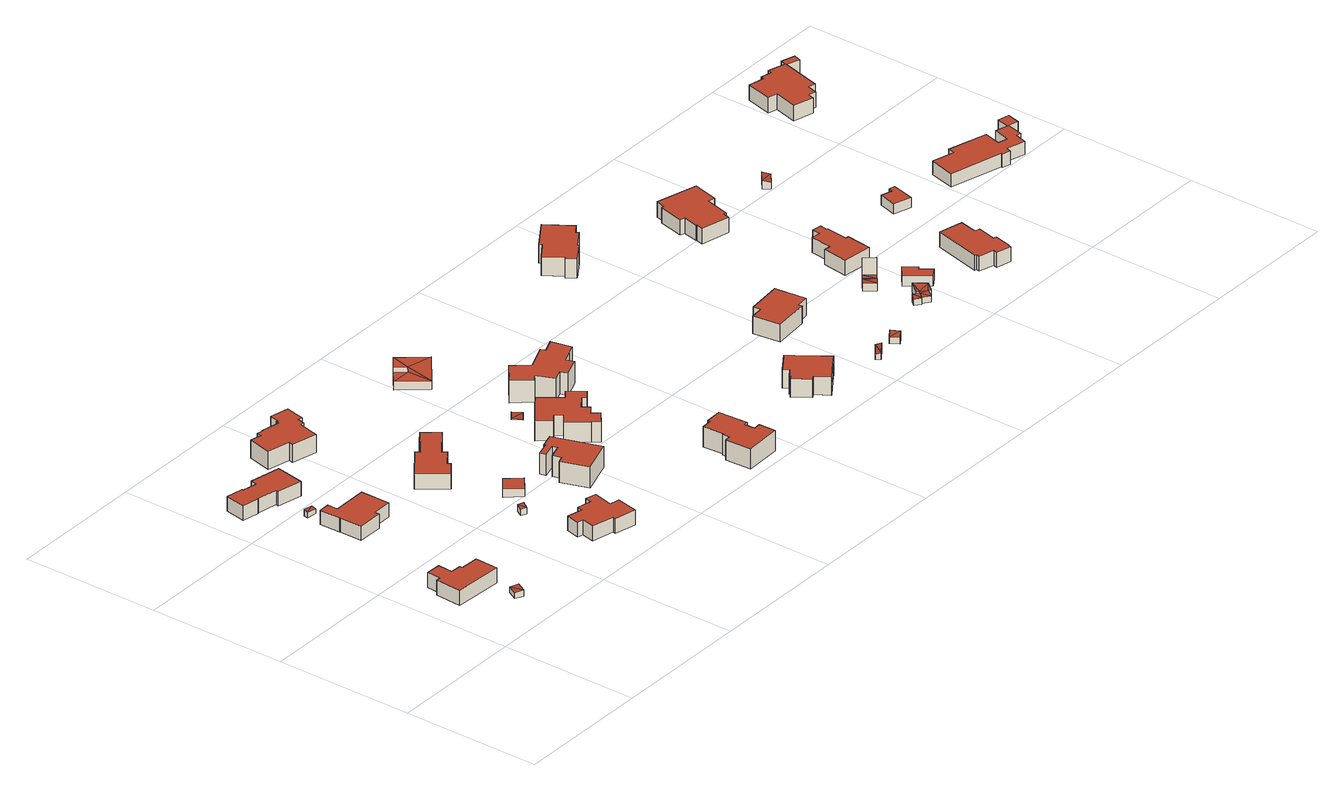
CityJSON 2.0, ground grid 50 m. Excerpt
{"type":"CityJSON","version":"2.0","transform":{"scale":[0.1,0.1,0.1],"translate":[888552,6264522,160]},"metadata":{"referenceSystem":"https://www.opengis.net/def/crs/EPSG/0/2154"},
"CityObjects":{
"building1":{"type":"Building","attributes":{"class":"Building"},"children":["building1-1"]},
"building1-1":{"type":"BuildingPart","parents":["building1"],"geometry":[{"type":"Solid","lod":"2.2","boundaries":[[[[0,1,2,3,4,5,6,7,8,9]],[[10,11,12,13,14,15,16,17,18,19]],[[19,18,8,9]],[[18,17,7,8]],[[17,16,6,7]],[[16,15,5,6]],[[15,14,4,5]],[[14,13,3,4]],[[13,12,2,3]],[[12,11,1,2]],[[11,10,0,1]],[[10,19,9,0]]]],"semantics":{"surfaces":[{"type":"GroundSurface"},{"type":"RoofSurface"},{"type":"WallSurface","on_footprint_edge":true}],"values":[[0,1,2,2,2,2,2,2,2,2,2,2]]}}]},
"building2":{"type":"Building","attributes":{"class":"Building"},"children":["building2-1"]},
"building2-1":{"type":"BuildingPart","parents":["building2"],"geometry":[{"type":"Solid","lod":"2.2","boundaries":[[[[20,21,22]],[[23,22,21]],[[24,25,26,27]],[[23,21,26,27]],[[21,20,25,26]],[[20,22,24,25]],[[22,23,27,24]]]],"semantics":{"surfaces":[{"type":"RoofSurface","rf_azimuth":147.77,"rf_slope":5.67},{"type":"GroundSurface"},{"type":"WallSurface","on_footprint_edge":true}],"values":[[0,0,1,2,2,2,2]]}}]},
"building3":{"type":"Building","attributes":{"class":"Building"},"children":["building3-1"]},
"building3-1":{"type":"BuildingPart","parents":["building3"],"geometry":[{"type":"Solid","lod":"2.2","boundaries":[[[[28,29,30]],[[31,28,30]],[[32,33,34,35]],[[30,29,34,35]],[[29,28,33,34]],[[28,31,32,33]],[[31,30,35,32]]]],"semantics":{"surfaces":[{"type":"RoofSurface","rf_azimuth":283.68,"rf_slope":16.57},{"type":"GroundSurface"},{"type":"WallSurface","on_footprint_edge":true}],"values":[[0,0,1,2,2,2,2]]}}]},
"building4":{"type":"Building","attributes":{"class":"Building"},"children":["building4-1"]},
"building4-1":{"type":"BuildingPart","parents":["building4"],"geometry":[{"type":"Solid","lod":"2.2","boundaries":[[[[36,37,38,39,40,41,42,43,44,45]],[[46,47,48,49,50,51,52,53,54,55]],[[55,54,44,45]],[[54,53,43,44]],[[53,52,42,43]],[[52,51,41,42]],[[51,50,40,41]],[[50,49,39,40]],[[49,48,38,39]],[[48,47,37,38]],[[47,46,36,37]],[[46,55,45,36]]]],"semantics":{"surfaces":[{"type":"GroundSurface"},{"type":"RoofSurface"},{"type":"WallSurface","on_footprint_edge":true}],"values":[[0,1,2,2,2,2,2,2,2,2,2,2]]}}]},
"building5":{"type":"Building","attributes":{"class":"Building"},"children":["building5-1"]},
"building5-1":{"type":"BuildingPart","parents":["building5"],"geometry":[{"type":"Solid","lod":"2.2","boundaries":[[[[56,57,58,59,60,61,62,63,64,65,66,67]],[[68,69,70,71,72,73,74,75,76,77,78,79]],[[79,78,66,67]],[[78,77,65,66]],[[77,76,64,65]],[[76,75,63,64]],[[75,74,62,63]],[[74,73,61,62]],[[73,72,60,61]],[[72,71,59,60]],[[71,70,58,59]],[[70,69,57,58]],[[69,68,56,57]],[[68,79,67,56]]]],"semantics":{"surfaces":[{"type":"GroundSurface"},{"type":"RoofSurface"},{"type":"WallSurface","on_footprint_edge":true}],"values":[[0,1,2,2,2,2,2,2,2,2,2,2,2,2]]}}]},
"building6":{"type":"Building","attributes":{"class":"Building"},"children":["building6-1"]},
"building6-1":{"type":"BuildingPart","parents":["building6"],"geometry":[{"type":"Solid","lod":"2.2","boundaries":[[[[80,81,82]],[[83,82,81]],[[84,85,86,87]],[[83,81,86,87]],[[81,80,85,86]],[[80,82,84,85]],[[82,83,87,84]]]],"semantics":{"surfaces":[{"type":"RoofSurface","rf_azimuth":239.3,"rf_slope":10.41},{"type":"GroundSurface"},{"type":"WallSurface","on_footprint_edge":true}],"values":[[0,0,1,2,2,2,2]]}}]},
"building7":{"type":"Building","attributes":{"class":"Building"},"children":["building7-1"]},
"building7-1":{"type":"BuildingPart","parents":["building7"],"geometry":[{"type":"Solid","lod":"2.2","boundaries":[[[[88,89,90,91,92,93,94,95,96,97,98,99,100,101]],[[102,103,104,105,106,107,108,109,110,111,112,113,114,115]],[[115,114,100,101]],[[114,113,99,100]],[[113,112,98,99]],[[112,111,97,98]],[[111,110,96,97]],[[110,109,95,96]],[[109,108,94,95]],[[108,107,93,94]],[[107,106,92,93]],[[106,105,91,92]],[[105,104,90,91]],[[104,103,89,90]],[[103,102,88,89]],[[102,115,101,88]]]],"semantics":{"surfaces":[{"type":"GroundSurface"},{"type":"RoofSurface"},{"type":"WallSurface","on_footprint_edge":true}],"values":[[0,1,2,2,2,2,2,2,2,2,2,2,2,2,2,2]]}}]},
"building8":{"type":"Building","attributes":{"class":"Building"},"children":["building8-1"]},
"building8-1":{"type":"BuildingPart","parents":["building8"],"geometry":[{"type":"Solid","lod":"2.2","boundaries":[[[[116,117,118,119]],[[120,121,122,123]],[[123,122,118,119]],[[122,121,117,118]],[[121,120,116,117]],[[120,123,119,116]]]],"semantics":{"surfaces":[{"type":"GroundSurface"},{"type":"RoofSurface"},{"type":"WallSurface","on_footprint_edge":true}],"values":[[0,1,2,2,2,2]]}}]},
"building9":{"type":"Building","attributes":{"class":"Building"},"children":["building9-1"]},
"building9-1":{"type":"BuildingPart","parents":["building9"],"geometry":[{"type":"Solid","lod":"2.2","boundaries":[[[[124,125,126,127,128,129,130,131,132,133,134,135,136,137,138,139,140,141,142]],[[143,144,145,146,147,148,149,150,151,152,153,154,155,156,157,158,159,160,161]],[[161,160,141,142]],[[160,159,140,141]],[[159,158,139,140]],[[158,157,138,139]],[[157,156,137,138]],[[156,155,136,137]],[[155,154,135,136]],[[154,153,134,135]],[[153,152,133,134]],[[152,151,132,133]],[[151,150,131,132]],[[150,149,130,131]],[[149,148,129,130]],[[148,147,128,129]],[[147,146,127,128]],[[146,145,126,127]],[[145,144,125,126]],[[144,143,124,125]],[[143,161,142,124]]]],"semantics":{"surfaces":[{"type":"GroundSurface"},{"type":"RoofSurface"},{"type":"WallSurface","on_footprint_edge":true}],"values":[[0,1,2,2,2,2,2,2,2,2,2,2,2,2,2,2,2,2,2,2,2]]}}]},
"building10":{"type":"Building","attributes":{"class":"Building"},"children":["building10-1"]},
"building10-1":{"type":"BuildingPart","parents":["building10"],"geometry":[{"type":"Solid","lod":"2.2","boundaries":[[[[162,163,164,165,166,167,168,169,170,171,172,173]],[[174,175,176,177,178,179,180,181,182,183,184,185]],[[185,184,172,173]],[[184,183,171,172]],[[183,182,170,171]],[[182,181,169,170]],[[181,180,168,169]],[[180,179,167,168]],[[179,178,166,167]],[[178,177,165,166]],[[177,176,164,165]],[[176,175,163,164]],[[175,174,162,163]],[[174,185,173,162]]]],"semantics":{"surfaces":[{"type":"GroundSurface"},{"type":"RoofSurface"},{"type":"WallSurface","on_footprint_edge":true}],"values":[[0,1,2,2,2,2,2,2,2,2,2,2,2,2]]}}]},
"building11":{"type":"Building","attributes":{"class":"Building"},"children":["building11-1"]},
"building11-1":{"type":"BuildingPart","parents":["building11"],"geometry":[{"type":"Solid","lod":"2.2","boundaries":[[[[186,187,188,189,190,191,192,193,194,195,196,197]],[[198,199,200,201,202,203,204,205,206,207,208,209]],[[209,208,196,197]],[[208,207,195,196]],[[207,206,194,195]],[[206,205,193,194]],[[205,204,192,193]],[[204,203,191,192]],[[203,202,190,191]],[[202,201,189,190]],[[201,200,188,189]],[[200,199,187,188]],[[199,198,186,187]],[[198,209,197,186]]]],"semantics":{"surfaces":[{"type":"GroundSurface"},{"type":"RoofSurface"},{"type":"WallSurface","on_footprint_edge":true}],"values":[[0,1,2,2,2,2,2,2,2,2,2,2,2,2]]}}]},
"building12":{"type":"Building","attributes":{"class":"Building"},"children":["building12-1"]},
"building12-1":{"type":"BuildingPart","parents":["building12"],"geometry":[{"type":"Solid","lod":"2.2","boundaries":[[[[210,211,212,213,214,215,216,217,218,219,220,221,222,223,224,225,226,227]],[[228,229,230,231,232,233,234,235,236,237,238,239,240,241,242,243,244,245]],[[245,244,226,227]],[[244,243,225,226]],[[243,242,224,225]],[[242,241,223,224]],[[241,240,222,223]],[[240,239,221,222]],[[239,238,220,221]],[[238,237,219,220]],[[237,236,218,219]],[[236,235,217,218]],[[235,234,216,217]],[[234,233,215,216]],[[233,232,214,215]],[[232,231,213,214]],[[231,230,212,213]],[[230,229,211,212]],[[229,228,210,211]],[[228,245,227,210]]]],"semantics":{"surfaces":[{"type":"GroundSurface"},{"type":"RoofSurface"},{"type":"WallSurface","on_footprint_edge":true}],"values":[[0,1,2,2,2,2,2,2,2,2,2,2,2,2,2,2,2,2,2,2]]}}]},
"building13":{"type":"Building","attributes":{"class":"Building"},"children":["building13-1"]},
"building13-1":{"type":"BuildingPart","parents":["building13"],"geometry":[{"type":"Solid","lod":"2.2","boundaries":[[[[246,247,248]],[[249,248,247]],[[250,251,252,253]],[[249,247,252,253]],[[247,246,251,252]],[[246,248,250,251]],[[248,249,253,250]]]],"semantics":{"surfaces":[{"type":"RoofSurface","rf_azimuth":2.75,"rf_slope":4.22},{"type":"GroundSurface"},{"type":"WallSurface","on_footprint_edge":true}],"values":[[0,0,1,2,2,2,2]]}}]},
"building14":{"type":"Building","attributes":{"class":"Building"},"children":["building14-1"]},
"building14-1":{"type":"BuildingPart","parents":["building14"],"geometry":[{"type":"Solid","lod":"2.2","boundaries":[[[[254,255,256,257,258,259,260,261,262,263,264,265,266,267]],[[268,269,270,271,272,273,274,275,276,277,278,279,280,281]],[[281,280,266,267]],[[280,279,265,266]],[[279,278,264,265]],[[278,277,263,264]],[[277,276,262,263]],[[276,275,261,262]],[[275,274,260,261]],[[274,273,259,260]],[[273,272,258,259]],[[272,271,257,258]],[[271,270,256,257]],[[270,269,255,256]],[[269,268,254,255]],[[268,281,267,254]]]],"semantics":{"surfaces":[{"type":"GroundSurface"},{"type":"RoofSurface"},{"type":"WallSurface","on_footprint_edge":true}],"values":[[0,1,2,2,2,2,2,2,2,2,2,2,2,2,2,2]]}}]},
"building15":{"type":"Building","attributes":{"class":"Building"},"children":["building15-1"]},
"building15-1":{"type":"BuildingPart","parents":["building15"],"geometry":[{"type":"Solid","lod":"2.2","boundaries":[[[[282,283,284]],[[285,284,283]],[[284,285,286]],[[287,286,285]],[[288,286,289]],[[287,289,286]],[[290,291,292,293,294,295,296,297]],[[287,285,296,297]],[[285,283,295,296]],[[283,282,294,295]],[[282,284,293,294]],[[284,286,292,293]],[[286,288,291,292]],[[288,289,290,291]],[[289,287,297,290]]]],"semantics":{"surfaces":[{"type":"RoofSurface","rf_azimuth":220.32,"rf_slope":1.18},{"type":"GroundSurface"},{"type":"WallSurface","on_footprint_edge":true}],"values":[[0,0,0,0,0,0,1,2,2,2,2,2,2,2,2]]}}]},
"building16":{"type":"Building","attributes":{"class":"Building"},"children":["building16-1"]},
"building16-1":{"type":"BuildingPart","parents":["building16"],"geometry":[{"type":"Solid","lod":"2.2","boundaries":[[[[298,299,300,301,302,303,304,305,306,307,308,309,310,311,312,313]],[[314,315,316,317,318,319,320,321,322,323,324,325,326,327,328,329]],[[329,328,312,313]],[[328,327,311,312]],[[327,326,310,311]],[[326,325,309,310]],[[325,324,308,309]],[[324,323,307,308]],[[323,322,306,307]],[[322,321,305,306]],[[321,320,304,305]],[[320,319,303,304]],[[319,318,302,303]],[[318,317,301,302]],[[317,316,300,301]],[[316,315,299,300]],[[315,314,298,299]],[[314,329,313,298]]]],"semantics":{"surfaces":[{"type":"GroundSurface"},{"type":"RoofSurface"},{"type":"WallSurface","on_footprint_edge":true}],"values":[[0,1,2,2,2,2,2,2,2,2,2,2,2,2,2,2,2,2]]}}]},
"building17":{"type":"Building","attributes":{"class":"Building"},"children":["building17-1"]},
"building17-1":{"type":"BuildingPart","parents":["building17"],"geometry":[{"type":"Solid","lod":"2.2","boundaries":[[[[330,331,332,333,334,335,336,337,338,339,340,341,342]],[[343,344,345,346,347,348,349,350,351,352,353,354,355]],[[355,354,341,342]],[[354,353,340,341]],[[353,352,339,340]],[[352,351,338,339]],[[351,350,337,338]],[[350,349,336,337]],[[349,348,335,336]],[[348,347,334,335]],[[347,346,333,334]],[[346,345,332,333]],[[345,344,331,332]],[[344,343,330,331]],[[343,355,342,330]]]],"semantics":{"surfaces":[{"type":"GroundSurface"},{"type":"RoofSurface"},{"type":"WallSurface","on_footprint_edge":true}],"values":[[0,1,2,2,2,2,2,2,2,2,2,2,2,2,2]]}}]},
"building18":{"type":"Building","attributes":{"class":"Building"},"children":["building18-1"]},
"building18-1":{"type":"BuildingPart","parents":["building18"],"geometry":[{"type":"Solid","lod":"2.2","boundaries":[[[[356,357,358]],[[359,358,357]],[[360,361,362,363]],[[359,357,362,363]],[[357,356,361,362]],[[356,358,360,361]],[[358,359,363,360]]]],"semantics":{"surfaces":[{"type":"RoofSurface","rf_azimuth":127.76,"rf_slope":14.71},{"type":"GroundSurface"},{"type":"WallSurface","on_footprint_edge":true}],"values":[[0,0,1,2,2,2,2]]}}]},
"building19":{"type":"Building","attributes":{"class":"Building"},"children":["building19-1"]},
"building19-1":{"type":"BuildingPart","parents":["building19"],"geometry":[{"type":"Solid","lod":"2.2","boundaries":[[[[364,365,366,367,368,369,370,371]],[[372,373,374,375,376,377,378,379]],[[379,378,370,371]],[[378,377,369,370]],[[377,376,368,369]],[[376,375,367,368]],[[375,374,366,367]],[[374,373,365,366]],[[373,372,364,365]],[[372,379,371,364]]]],"semantics":{"surfaces":[{"type":"GroundSurface"},{"type":"RoofSurface"},{"type":"WallSurface","on_footprint_edge":true}],"values":[[0,1,2,2,2,2,2,2,2,2]]}}]},
"building20":{"type":"Building","attributes":{"class":"Building"},"children":["building20-1"]},
"building20-1":{"type":"BuildingPart","parents":["building20"],"geometry":[{"type":"Solid","lod":"2.2","boundaries":[[[[380,381,382]],[[383,380,382]],[[384,385,386,387]],[[382,381,386,387]],[[381,380,385,386]],[[380,383,384,385]],[[383,382,387,384]]]],"semantics":{"surfaces":[{"type":"RoofSurface","rf_azimuth":216.74,"rf_slope":13.31},{"type":"GroundSurface"},{"type":"WallSurface","on_footprint_edge":true}],"values":[[0,0,1,2,2,2,2]]}}]},
"building21":{"type":"Building","attributes":{"class":"Building"},"children":["building21-1"]},
"building21-1":{"type":"BuildingPart","parents":["building21"],"geometry":[{"type":"Solid","lod":"2.2","boundaries":[[[[388,389,390,391,392,393,394,395,396,397,398,399]],[[400,401,402,403,404,405,406,407,408,409,410,411]],[[411,410,398,399]],[[410,409,397,398]],[[409,408,396,397]],[[408,407,395,396]],[[407,406,394,395]],[[406,405,393,394]],[[405,404,392,393]],[[404,403,391,392]],[[403,402,390,391]],[[402,401,389,390]],[[401,400,388,389]],[[400,411,399,388]]]],"semantics":{"surfaces":[{"type":"GroundSurface"},{"type":"RoofSurface"},{"type":"WallSurface","on_footprint_edge":true}],"values":[[0,1,2,2,2,2,2,2,2,2,2,2,2,2]]}}]},
"building22":{"type":"Building","attributes":{"class":"Building"},"children":["building22-1"]},
"building22-1":{"type":"BuildingPart","parents":["building22"],"geometry":[{"type":"Solid","lod":"2.2","boundaries":[[[[412,413,414]],[[415,412,414]],[[416,417,418]],[[414,417,415]],[[419,416,420]],[[421,420,416]],[[418,417,422]],[[414,422,417]],[[418,423,421]],[[418,421,416]],[[424,425,426,427,428,429,430,431,432,433,434,435]],[[414,413,434,435]],[[413,412,433,434]],[[412,415,432,433]],[[415,417,431,432]],[[417,416,430,431]],[[416,419,429,430]],[[419,420,428,429]],[[420,421,427,428]],[[421,423,426,427]],[[423,418,425,426]],[[418,422,424,425]],[[422,414,435,424]]]],"semantics":{"surfaces":[{"type":"RoofSurface","rf_azimuth":230.26,"rf_slope":9.96},{"type":"GroundSurface"},{"type":"WallSurface","on_footprint_edge":true}],"values":[[0,0,0,0,0,0,0,0,0,0,1,2,2,2,2,2,2,2,2,2,2,2,2]]}}]},
"building23":{"type":"Building","attributes":{"class":"Building"},"children":["building23-1"]},
"building23-1":{"type":"BuildingPart","parents":["building23"],"geometry":[{"type":"Solid","lod":"2.2","boundaries":[[[[436,437,438]],[[439,438,437]],[[440,441,442,443]],[[439,437,442,443]],[[437,436,441,442]],[[436,438,440,441]],[[438,439,443,440]]]],"semantics":{"surfaces":[{"type":"RoofSurface","rf_azimuth":33.3,"rf_slope":4.89},{"type":"GroundSurface"},{"type":"WallSurface","on_footprint_edge":true}],"values":[[0,0,1,2,2,2,2]]}}]},
"building24":{"type":"Building","attributes":{"class":"Building"},"children":["building24-1"]},
"building24-1":{"type":"BuildingPart","parents":["building24"],"geometry":[{"type":"MultiSurface","lod":"2.2","boundaries":[[[444,445,446]],[[447,444,446]],[[448,449,450,451]],[[446,445,450,451]],[[445,452,449,450]],[[452,453,448,449]],[[453,446,451,448]]],"semantics":{"surfaces":[{"type":"RoofSurface","rf_azimuth":34.83,"rf_slope":4.83},{"type":"GroundSurface"},{"type":"WallSurface","on_footprint_edge":true}],"values":[0,0,1,2,2,2,2]}}]},
"building25":{"type":"Building","attributes":{"class":"Building"},"children":["building25-1"]},
"building25-1":{"type":"BuildingPart","parents":["building25"],"geometry":[{"type":"Solid","lod":"2.2","boundaries":[[[[454,455,456,457,458,459]],[[460,461,462,463,464,465]],[[465,464,458,459]],[[464,463,457,458]],[[463,462,456,457]],[[462,461,455,456]],[[461,460,454,455]],[[460,465,459,454]]]],"semantics":{"surfaces":[{"type":"GroundSurface"},{"type":"RoofSurface"},{"type":"WallSurface","on_footprint_edge":true}],"values":[[0,1,2,2,2,2,2,2]]}}]},
"building26":{"type":"Building","attributes":{"class":"Building"},"children":["building26-1"]},
"building26-1":{"type":"BuildingPart","parents":["building26"],"geometry":[{"type":"Solid","lod":"2.2","boundaries":[[[[466,467,468,469,470,471,472,473,474,475,476,477]],[[478,479,480,481,482,483,484,485,486,487,488,489]],[[489,488,476,477]],[[488,487,475,476]],[[487,486,474,475]],[[486,485,473,474]],[[485,484,472,473]],[[484,483,471,472]],[[483,482,470,471]],[[482,481,469,470]],[[481,480,468,469]],[[480,479,467,468]],[[479,478,466,467]],[[478,489,477,466]]]],"semantics":{"surfaces":[{"type":"GroundSurface"},{"type":"RoofSurface"},{"type":"WallSurface","on_footprint_edge":true}],"values":[[0,1,2,2,2,2,2,2,2,2,2,2,2,2]]}}]},
"building27":{"type":"Building","attributes":{"class":"Building"},"children":["building27-1"]},
"building27-1":{"type":"BuildingPart","parents":["building27"],"geometry":[{"type":"Solid","lod":"2.2","boundaries":[[[[490,491,492,493,494,495,496,497,498,499,500,501,502,503]],[[504,505,506,507,508,509,510,511,512,513,514,515,516,517]],[[517,516,502,503]],[[516,515,501,502]],[[515,514,500,501]],[[514,513,499,500]],[[513,512,498,499]],[[512,511,497,498]],[[511,510,496,497]],[[510,509,495,496]],[[509,508,494,495]],[[508,507,493,494]],[[507,506,492,493]],[[506,505,491,492]],[[505,504,490,491]],[[504,517,503,490]]]],"semantics":{"surfaces":[{"type":"GroundSurface"},{"type":"RoofSurface"},{"type":"WallSurface","on_footprint_edge":true}],"values":[[0,1,2,2,2,2,2,2,2,2,2,2,2,2,2,2]]}}]},
"building28":{"type":"Building","attributes":{"class":"Building"},"children":["building28-1"]},
"building28-1":{"type":"BuildingPart","parents":["building28"],"geometry":[{"type":"Solid","lod":"2.2","boundaries":[[[[518,519,520,521,522,523,524,525,526,527,528,529,530,531]],[[532,533,534,535,536,537,538,539,540,541,542,543,544,545]],[[545,544,530,531]],[[544,543,529,530]],[[543,542,528,529]],[[542,541,527,528]],[[541,540,526,527]],[[540,539,525,526]],[[539,538,524,525]],[[538,537,523,524]],[[537,536,522,523]],[[536,535,521,522]],[[535,534,520,521]],[[534,533,519,520]],[[533,532,518,519]],[[532,545,531,518]]]],"semantics":{"surfaces":[{"type":"GroundSurface"},{"type":"RoofSurface"},{"type":"WallSurface","on_footprint_edge":true}],"values":[[0,1,2,2,2,2,2,2,2,2,2,2,2,2,2,2]]}}]},
"building29":{"type":"Building","attributes":{"class":"Building"},"children":["building29-1"]},
"building29-1":{"type":"BuildingPart","parents":["building29"],"geometry":[{"type":"Solid","lod":"2.2","boundaries":[[[[546,547,548]],[[549,546,548]],[[550,551,552,553]],[[548,547,552,553]],[[547,546,551,552]],[[546,549,550,551]],[[549,548,553,550]]]],"semantics":{"surfaces":[{"type":"RoofSurface","rf_azimuth":309.79,"rf_slope":14.47},{"type":"GroundSurface"},{"type":"WallSurface","on_footprint_edge":true}],"values":[[0,0,1,2,2,2,2]]}}]},
"building30":{"type":"Building","attributes":{"class":"Building"},"children":["building30-1"]},
"building30-1":{"type":"BuildingPart","parents":["building30"],"geometry":[{"type":"Solid","lod":"2.2","boundaries":[[[[554,555,556,557,558,559]],[[560,561,562,563,564,565]],[[565,564,558,559]],[[564,563,557,558]],[[563,562,556,557]],[[562,561,555,556]],[[561,560,554,555]],[[560,565,559,554]]]],"semantics":{"surfaces":[{"type":"GroundSurface"},{"type":"RoofSurface"},{"type":"WallSurface","on_footprint_edge":true}],"values":[[0,1,2,2,2,2,2,2]]}}]},
"building31":{"type":"Building","attributes":{"class":"Building"},"children":["building31-1"]},
"building31-1":{"type":"BuildingPart","parents":["building31"],"geometry":[{"type":"Solid","lod":"2.2","boundaries":[[[[566,567,568,569,570,571,572,573,574,575,576,577,578,579,580,581,582,583,584,585]],[[586,587,588,589,590,591,592,593,594,595,596,597,598,599,600,601,602,603,604,605]],[[605,604,584,585]],[[604,603,583,584]],[[603,602,582,583]],[[602,601,581,582]],[[601,600,580,581]],[[600,599,579,580]],[[599,598,578,579]],[[598,597,577,578]],[[597,596,576,577]],[[596,595,575,576]],[[595,594,574,575]],[[594,593,573,574]],[[593,592,572,573]],[[592,591,571,572]],[[591,590,570,571]],[[590,589,569,570]],[[589,588,568,569]],[[588,587,567,568]],[[587,586,566,567]],[[586,605,585,566]]]],"semantics":{"surfaces":[{"type":"GroundSurface"},{"type":"RoofSurface"},{"type":"WallSurface","on_footprint_edge":true}],"values":[[0,1,2,2,2,2,2,2,2,2,2,2,2,2,2,2,2,2,2,2,2,2]]}}]},
"building32":{"type":"Building","attributes":{"class":"Building"},"children":["building32-1"]},
"building32-1":{"type":"BuildingPart","parents":["building32"],"geometry":[{"type":"Solid","lod":"2.2","boundaries":[[[[606,607,608,609,610,611,612,613,614,615,616,617,618,619,620,621,622,623]],[[624,625,626,627,628,629,630,631,632,633,634,635,636,637,638,639,640,641]],[[641,640,622,623]],[[640,639,621,622]],[[639,638,620,621]],[[638,637,619,620]],[[637,636,618,619]],[[636,635,617,618]],[[635,634,616,617]],[[634,633,615,616]],[[633,632,614,615]],[[632,631,613,614]],[[631,630,612,613]],[[630,629,611,612]],[[629,628,610,611]],[[628,627,609,610]],[[627,626,608,609]],[[626,625,607,608]],[[625,624,606,607]],[[624,641,623,606]]]],"semantics":{"surfaces":[{"type":"GroundSurface"},{"type":"RoofSurface"},{"type":"WallSurface","on_footprint_edge":true}],"values":[[0,1,2,2,2,2,2,2,2,2,2,2,2,2,2,2,2,2,2,2]]}}]}
},
"vertices":[
[185,175,81],[188,259,81],[121,262,81],[121,272,81],[82,274,81],[85,327,81],[31,330,81],[28,279,81],[14,280,81],[9,186,81],[185,175,136],[188,259,136],[121,262,136],[121,272,136],[82,274,136],[85,327,136],[31,330,136],[28,279,136],[14,280,136],[9,186,136],
[146,74,101],[173,60,104],[165,110,101],[193,95,104],[165,110,81],[146,74,81],[173,60,81],[193,95,81],
[153,896,84],[189,893,80],[190,909,85],[155,912,88],[155,912,64],[153,896,64],[189,893,64],[190,909,64],
[150,683,62],[242,683,62],[242,699,62],[313,700,62],[312,807,62],[187,806,62],[187,843,62],[148,843,62],[148,767,62],[150,767,62],[150,683,114],[242,683,114],[242,699,114],[313,700,114],[312,807,114],[187,806,114],[187,843,114],[148,843,114],[148,767,114],[150,767,114],
[167,1023,52],[257,1003,52],[276,1106,52],[165,1128,52],[161,1105,52],[107,1116,52],[108,1121,52],[48,1132,52],[32,1057,52],[93,1046,52],[93,1049,52],[169,1034,52],[167,1023,105],[257,1003,105],[276,1106,105],[165,1128,105],[161,1105,105],[107,1116,105],[108,1121,105],[48,1132,105],[32,1057,105],[93,1046,105],[93,1049,105],[169,1034,105],
[568,376,88],[587,367,89],[579,398,93],[599,390,93],[579,398,66],[568,376,66],[587,367,66],[599,390,66],
[741,214,66],[703,224,66],[697,200,66],[645,212,66],[640,192,66],[585,205,66],[575,157,66],[595,152,66],[585,106,66],[666,87,66],[663,77,66],[742,59,66],[759,137,66],[724,144,66],[741,214,120],[703,224,120],[697,200,120],[645,212,120],[640,192,120],[585,205,120],[575,157,120],[595,152,120],[585,106,120],[666,87,120],[663,77,120],[742,59,120],[759,137,120],[724,144,120],
[729,488,53],[684,538,53],[635,500,53],[680,448,53],[729,488,83],[684,538,83],[635,500,83],[680,448,83],
[451,1186,12],[544,1164,12],[547,1180,12],[561,1239,12],[573,1237,12],[579,1262,12],[595,1259,12],[609,1327,12],[542,1342,12],[535,1307,12],[527,1309,12],[524,1298,12],[459,1312,12],[458,1309,12],[436,1314,12],[433,1296,12],[392,1306,12],[372,1221,12],[454,1202,12],[451,1186,78],[544,1164,78],[547,1180,78],[561,1239,78],[573,1237,78],[579,1262,78],[595,1259,78],[609,1327,78],[542,1342,78],[535,1307,78],[527,1309,78],[524,1298,78],[459,1312,78],[458,1309,78],[436,1314,78],[433,1296,78],[392,1306,78],[372,1221,78],[454,1202,78],
[638,825,39],[626,840,39],[523,762,39],[594,672,39],[643,708,39],[635,718,39],[689,759,39],[678,774,39],[771,844,39],[728,898,39],[685,867,39],[687,863,39],[638,825,95],[626,840,95],[523,762,95],[594,672,95],[643,708,95],[635,718,95],[689,759,95],[678,774,95],[771,844,95],[728,898,95],[685,867,95],[687,863,95],
[823,422,45],[855,325,45],[979,367,45],[923,536,45],[872,521,45],[874,515,45],[826,502,45],[832,480,45],[880,494,45],[886,476,45],[837,460,45],[847,430,45],[823,422,122],[855,325,122],[979,367,122],[923,536,122],[872,521,122],[874,515,122],[826,502,122],[832,480,122],[880,494,122],[886,476,122],[837,460,122],[847,430,122],
[1117,484,27],[1159,518,27],[1140,542,27],[1168,564,27],[1150,587,27],[1192,619,27],[1203,605,27],[1235,629,27],[1193,684,27],[1163,661,27],[1105,735,27],[1061,702,27],[995,652,27],[1033,606,27],[1057,624,27],[1076,600,27],[1044,575,27],[1097,508,27],[1117,484,100],[1159,518,100],[1140,542,100],[1168,564,100],[1150,587,100],[1192,619,100],[1203,605,100],[1235,629,100],[1193,684,100],[1163,661,100],[1105,735,100],[1061,702,100],[995,652,100],[1033,606,100],[1057,624,100],[1076,600,100],[1044,575,100],[1097,508,100],
[1088,815,26],[1052,789,29],[1110,785,24],[1074,758,27],[1110,785,25],[1088,815,25],[1052,789,25],[1074,758,25],
[1396,75,34],[1370,74,34],[1368,111,34],[1383,112,34],[1377,220,34],[1317,217,34],[1317,208,34],[1280,206,34],[1285,130,34],[1279,130,34],[1280,104,34],[1261,103,34],[1266,8,34],[1398,14,34],[1396,75,108],[1370,74,108],[1368,111,108],[1383,112,108],[1377,220,108],[1317,217,108],[1317,208,108],[1280,206,108],[1285,130,108],[1279,130,108],[1280,104,108],[1261,103,108],[1266,8,108],[1398,14,108],
[1038,1242,35],[997,1209,34],[1068,1206,35],[1071,1116,34],[1090,1225,36],[1180,1202,37],[1062,1261,36],[1104,1294,37],[1104,1294,3],[1062,1261,3],[1090,1225,3],[1068,1206,3],[1038,1242,3],[997,1209,3],[1071,1116,3],[1180,1202,3],
[1294,750,11],[1363,777,11],[1352,804,11],[1389,819,11],[1389,820,11],[1426,836,11],[1409,909,11],[1360,889,11],[1353,906,11],[1265,869,11],[1216,925,11],[1146,869,11],[1198,809,11],[1219,826,11],[1246,760,11],[1283,775,11],[1294,750,92],[1363,777,92],[1352,804,92],[1389,819,92],[1389,820,92],[1426,836,92],[1409,909,92],[1360,889,92],[1353,906,92],[1265,869,92],[1216,925,92],[1146,869,92],[1198,809,92],[1219,826,92],[1246,760,92],[1283,775,92],
[1789,93,17],[1855,140,17],[1856,140,17],[1891,164,17],[1820,264,17],[1800,290,17],[1730,242,17],[1743,223,17],[1714,202,17],[1716,199,17],[1702,189,17],[1742,131,17],[1756,141,17],[1789,93,84],[1855,140,84],[1856,140,84],[1891,164,84],[1820,264,84],[1800,290,84],[1730,242,84],[1743,223,84],[1714,202,84],[1716,199,84],[1702,189,84],[1742,131,84],[1756,141,84],
[2021,101,50],[2033,86,55],[2068,137,50],[2081,122,55],[2068,137,32],[2021,101,32],[2033,86,32],[2081,122,32],
[2106,438,24],[2091,551,24],[1963,537,24],[1966,510,24],[1920,505,24],[1932,407,24],[2062,421,24],[2060,432,24],[2106,438,88],[2091,551,88],[1963,537,88],[1966,510,88],[1920,505,88],[1932,407,88],[2062,421,88],[2060,432,88],
[2110,114,66],[2129,86,65],[2153,102,72],[2134,131,73],[2134,131,42],[2110,114,42],[2129,86,42],[2153,102,42],
[1833,1178,17],[1856,1148,17],[1924,1194,17],[1922,1197,17],[1984,1239,17],[1978,1249,17],[2011,1272,17],[1950,1363,17],[1852,1297,17],[1859,1288,17],[1798,1246,17],[1840,1184,17],[1833,1178,86],[1856,1148,86],[1924,1194,86],[1922,1197,86],[1984,1239,86],[1978,1249,86],[2011,1272,86],[1950,1363,86],[1852,1297,86],[1859,1288,86],[1798,1246,86],[1840,1184,86],
[2335,191,65],[2356,175,66],[2358,178,66],[2351,210,70],[2375,200,71],[2371,195,70],[2398,182,71],[2366,206,71],[2392,242,79],[2423,203,77],[2383,160,66],[2405,177,71],[2383,160,43],[2398,182,43],[2405,177,43],[2423,203,43],[2392,242,43],[2366,206,43],[2375,200,43],[2371,195,43],[2351,210,43],[2335,191,43],[2356,175,43],[2358,178,43],
[2314,376,64],[2343,341,64],[2337,395,62],[2366,360,62],[2337,395,36],[2314,376,36],[2343,341,36],[2366,360,36],
[2359,413,60],[2339,397,62],[2368,362,62],[2388,378,59],[2388,378,34],[2359,413,34],[2339,397,34],[2368,362,34],[2359,413,122],[2388,378,123],
[2444,322,43],[2405,291,43],[2463,213,43],[2497,236,43],[2467,274,43],[2476,281,43],[2444,322,81],[2405,291,81],[2463,213,81],[2497,236,81],[2467,274,81],[2476,281,81],
[2466,468,32],[2477,559,32],[2466,560,32],[2475,638,32],[2471,639,32],[2475,667,32],[2441,671,32],[2438,642,32],[2405,646,32],[2395,568,32],[2371,571,32],[2359,480,32],[2466,468,87],[2477,559,87],[2466,560,87],[2475,638,87],[2471,639,87],[2475,667,87],[2441,671,87],[2438,642,87],[2405,646,87],[2395,568,87],[2371,571,87],[2359,480,87],
[2232,970,37],[2235,969,37],[2229,944,37],[2332,918,37],[2338,943,37],[2348,941,37],[2371,1030,37],[2395,1023,37],[2418,1113,37],[2270,1152,37],[2260,1119,37],[2251,1120,37],[2228,1029,37],[2245,1024,37],[2232,970,93],[2235,969,93],[2229,944,93],[2332,918,93],[2338,943,93],[2348,941,93],[2371,1030,93],[2395,1023,93],[2418,1113,93],[2270,1152,93],[2260,1119,93],[2251,1120,93],[2228,1029,93],[2245,1024,93],
[2671,123,44],[2725,109,44],[2728,122,44],[2730,122,44],[2744,182,44],[2734,185,44],[2750,252,44],[2732,256,44],[2745,319,44],[2659,339,44],[2615,167,44],[2622,165,44],[2619,153,44],[2675,138,44],[2671,123,98],[2725,109,98],[2728,122,98],[2730,122,98],[2744,182,98],[2734,185,98],[2750,252,98],[2732,256,98],[2745,319,98],[2659,339,98],[2615,167,98],[2622,165,98],[2619,153,98],[2675,138,98],
[2598,992,70],[2616,970,63],[2655,1003,63],[2638,1024,70],[2638,1024,40],[2598,992,40],[2616,970,40],[2655,1003,40],
[2815,636,41],[2793,642,41],[2788,626,41],[2748,638,41],[2731,575,41],[2794,556,41],[2815,636,77],[2793,642,77],[2788,626,77],[2748,638,77],[2731,575,77],[2794,556,77],
[3251,461,47],[3263,502,47],[3280,498,47],[3296,558,47],[3331,549,47],[3342,595,47],[3302,604,47],[3291,559,47],[3245,571,47],[3229,512,47],[3194,521,47],[3210,581,47],[3069,619,47],[3063,595,47],[2983,617,47],[2958,524,47],[3148,474,47],[3147,469,47],[3178,461,47],[3183,480,47],[3251,461,96],[3263,502,96],[3280,498,96],[3296,558,96],[3331,549,96],[3342,595,96],[3302,604,96],[3291,559,96],[3245,571,96],[3229,512,96],[3194,521,96],[3210,581,96],[3069,619,96],[3063,595,96],[2983,617,96],[2958,524,96],[3148,474,96],[3147,469,96],[3178,461,96],[3183,480,96],
[3093,1350,41],[3089,1335,41],[3050,1344,41],[3046,1332,41],[2990,1345,41],[2966,1253,41],[2999,1243,41],[2977,1161,41],[3050,1140,41],[3056,1162,41],[3083,1155,41],[3093,1191,41],[3119,1184,41],[3156,1326,41],[3204,1311,41],[3212,1337,41],[3163,1352,41],[3157,1332,41],[3093,1350,97],[3089,1335,97],[3050,1344,97],[3046,1332,97],[2990,1345,97],[2966,1253,97],[2999,1243,97],[2977,1161,97],[3050,1140,97],[3056,1162,97],[3083,1155,97],[3093,1191,97],[3119,1184,97],[3156,1326,97],[3204,1311,97],[3212,1337,97],[3163,1352,97],[3157,1332,97]
]}
